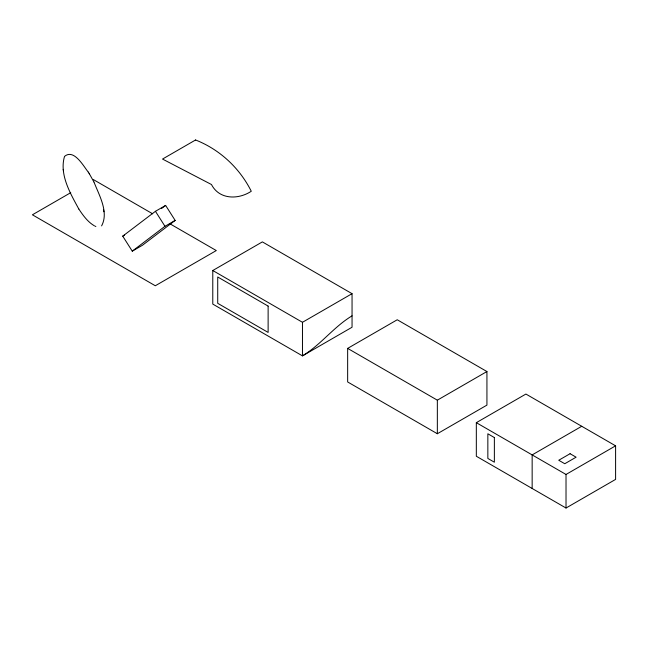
<?xml version="1.0" encoding="UTF-8"?>
<svg xmlns="http://www.w3.org/2000/svg" width="648" height="648" viewBox="0 0 648 648"><rect width="100%" height="100%" fill="white"/><g stroke="black" fill="none" stroke-linecap="round" stroke-linejoin="round"><path stroke-width="0.97" d="M101.598 225.885C109.05 212.09 99.087 195.218 94.041 182.185M122.731 236.147L155.447 211.297L165.629 205.416L175.154 220.417L142.447 245.268L132.265 251.149L122.731 236.147L124.432 235.167M161.636 208.445L165.629 205.416M132.265 251.149L164.973 226.298L175.154 220.417M352.05 315.851C333.728 326.884 320.792 344.841 302.47 355.874L212.779 304.09L212.779 270.516L262.367 241.89L352.05 293.674L352.05 327.24L302.47 355.874L302.47 322.299L212.779 270.516M70.729 192.675L32.4 214.804L155.309 285.76L216.294 250.557L170.092 223.884M302.47 322.299L352.05 293.674M347.652 348.389L397.24 319.764L486.932 371.539L486.932 405.113L437.343 433.739L347.652 381.956L347.652 348.389L437.343 400.172L486.932 371.539M476.329 422.674L525.909 394.049L615.6 445.832L615.6 479.399L566.02 508.024L476.329 456.249L476.329 422.674L566.02 474.458L615.6 445.832M581.742 426.279L532.154 454.904L532.154 488.479M95.872 226.492L95.062 226.152M94.365 225.812C87.512 221.786 82.798 215.063 78.513 208.551M93.385 179.593L152.661 213.816M88.606 172.554C83.665 166.52 74.066 148.4 64.525 156.395C59.13 174.555 70.413 193.485 78.789 208.988M155.447 211.297L164.973 226.298M89.141 173.405L93.952 182.015M88.331 172.109L89.392 173.81M103.623 209.928L103.712 210.527M103.802 211.118L103.891 211.75M63.229 169.355L63.318 169.987M63.407 170.578L63.496 171.177M566.02 474.458L566.02 508.024M437.343 400.172L437.343 433.739M195.575 139.976L162.518 159.06L211.467 184.518C219.324 199.859 238.456 199.746 251.27 191.257C239.647 168.018 219.761 149.502 195.575 139.976M570.078 453.713L558.746 460.25L564.773 463.733L576.104 457.188L570.078 453.713M268.126 306.091L217.72 276.988L217.72 303.321L268.126 332.416L268.126 306.091M494.367 437.554L487.847 433.787L487.847 458.436L494.367 462.202L494.367 437.554"/></g></svg>
